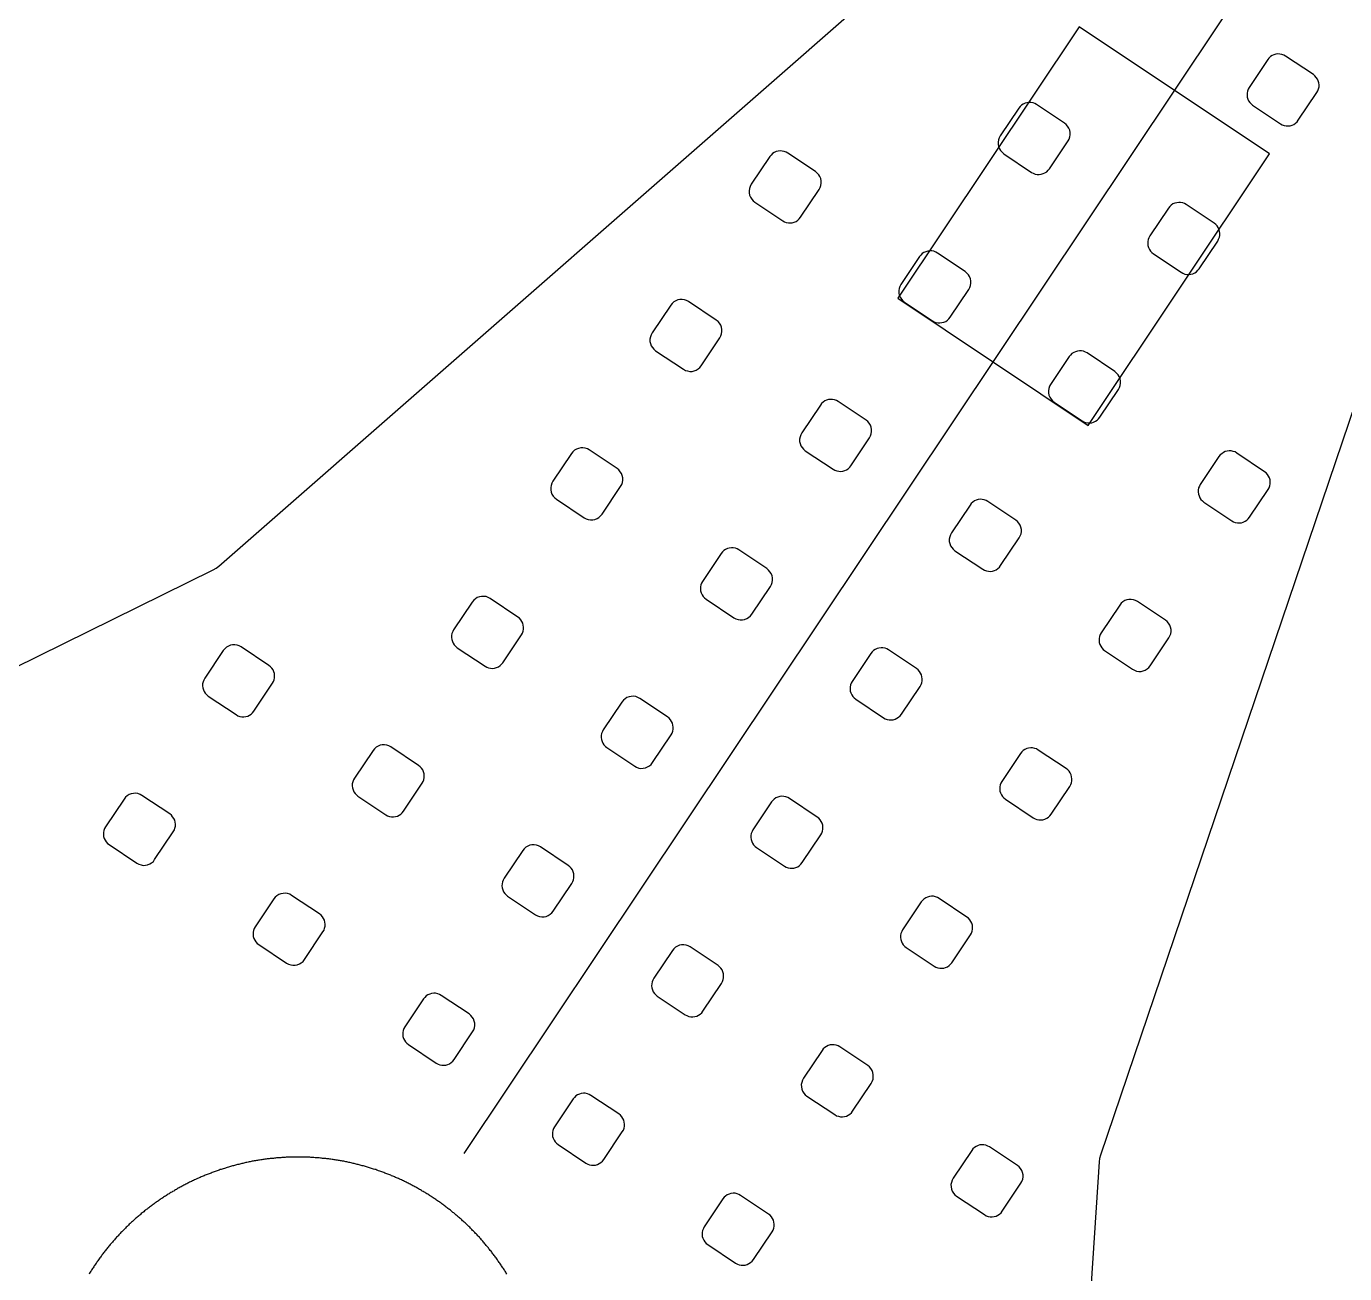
# Model space of a CAD drawing. Header units: millimetres. Extents: x -634 to 510, y -334 to 258.
# Drawn here: x -353 to -250.4, y 10 to 107 of the extents above; entities that cross this region are included whole.
import ezdxf

# ---------------------------------------------------------------- set-up
doc = ezdxf.new("R2010")
doc.units = ezdxf.units.MM
for name, color, linetype in [('LED_STRIP', 30, 'Continuous'), ('OUTLINE', 7, 'Continuous'), ('SENSOR_UNDER', 6, 'Continuous')]:
    doc.layers.add(name, color=color, linetype=linetype)

msp = doc.modelspace()

# ---------------------------------------------------------------- linework, layer by layer
at = {"layer": 'LED_STRIP'}
msp.add_lwpolyline([(-318.92, 19.33), (-166.75, 247.07)], dxfattribs=at)
at = {"layer": 'OUTLINE'}
for points in [[(-153.9, 241.83), (-245.77, 88.88), (-245.87, 88.69), (-245.95, 88.49), (-269.42, 19.19), (-269.49, 18.94), (-269.52, 18.68), (-272.5, -26.66), (-272.5, -26.92), (-272.46, -27.18), (-258.24, -98.94)], [(-379.17, 44.62), (-338.42, 64.72), (-338.2, 64.85), (-337.99, 65.01), (-282.95, 113.21)], [(-315.59, 9.95), (-315.64, 10.02), (-315.68, 10.09), (-315.72, 10.17), (-315.77, 10.24), (-315.81, 10.31), (-315.86, 10.38), (-315.9, 10.44), (-315.95, 10.51), (-316, 10.58), (-316.04, 10.65), (-316.09, 10.72), (-316.14, 10.79), (-316.18, 10.86), (-316.23, 10.93), (-316.28, 10.99), (-316.33, 11.06), (-316.38, 11.13), (-316.42, 11.2), (-316.47, 11.26), (-316.52, 11.33), (-316.57, 11.4), (-316.62, 11.46), (-316.67, 11.53), (-316.72, 11.6), (-316.77, 11.66), (-316.82, 11.73), (-316.88, 11.79), (-316.93, 11.86), (-316.98, 11.92), (-317.03, 11.99), (-317.08, 12.05), (-317.14, 12.12), (-317.19, 12.18), (-317.24, 12.25), (-317.3, 12.31), (-317.35, 12.37), (-317.4, 12.44), (-317.46, 12.5), (-317.51, 12.56), (-317.57, 12.62), (-317.62, 12.69), (-317.68, 12.75), (-317.73, 12.81), (-317.79, 12.87), (-317.85, 12.93), (-317.9, 12.99), (-317.96, 13.05), (-318.02, 13.11), (-318.07, 13.17), (-318.13, 13.23), (-318.19, 13.29), (-318.25, 13.35), (-318.31, 13.41), (-318.37, 13.47), (-318.42, 13.53), (-318.48, 13.59), (-318.54, 13.65), (-318.6, 13.7), (-318.66, 13.76), (-318.72, 13.82), (-318.78, 13.88), (-318.84, 13.93), (-318.9, 13.99), (-318.97, 14.05), (-319.03, 14.1), (-319.09, 14.16), (-319.15, 14.21), (-319.21, 14.27), (-319.28, 14.32), (-319.34, 14.38), (-319.4, 14.43), (-319.46, 14.49), (-319.53, 14.54), (-319.59, 14.59), (-319.65, 14.65), (-319.72, 14.7), (-319.78, 14.75), (-319.85, 14.8), (-319.91, 14.86), (-319.98, 14.91), (-320.04, 14.96), (-320.11, 15.01), (-320.17, 15.06), (-320.24, 15.11), (-320.31, 15.16), (-320.37, 15.21), (-320.44, 15.26), (-320.5, 15.31), (-320.57, 15.36), (-320.64, 15.41), (-320.71, 15.46), (-320.77, 15.51), (-320.84, 15.56), (-320.91, 15.6), (-320.98, 15.65), (-321.05, 15.7), (-321.11, 15.75), (-321.18, 15.79), (-321.25, 15.84), (-321.32, 15.89), (-321.39, 15.93), (-321.46, 15.98), (-321.53, 16.02), (-321.6, 16.07), (-321.67, 16.11), (-321.74, 16.16), (-321.81, 16.2), (-321.88, 16.24), (-321.95, 16.29), (-322.02, 16.33), (-322.1, 16.37), (-322.17, 16.41), (-322.24, 16.46), (-322.31, 16.5), (-322.38, 16.54), (-322.46, 16.58), (-322.53, 16.62), (-322.6, 16.66), (-322.67, 16.7), (-322.75, 16.74), (-322.82, 16.78), (-322.89, 16.82), (-322.97, 16.86), (-323.04, 16.9), (-323.11, 16.94), (-323.19, 16.97), (-323.26, 17.01), (-323.34, 17.05), (-323.41, 17.09), (-323.48, 17.12), (-323.56, 17.16), (-323.63, 17.19), (-323.71, 17.23), (-323.78, 17.27), (-323.86, 17.3), (-323.94, 17.33), (-324.01, 17.37), (-324.09, 17.4), (-324.16, 17.44), (-324.24, 17.47), (-324.32, 17.5), (-324.39, 17.54), (-324.47, 17.57), (-324.55, 17.6), (-324.62, 17.63), (-324.7, 17.66), (-324.78, 17.69), (-324.85, 17.72), (-324.93, 17.75), (-325.01, 17.78), (-325.09, 17.81), (-325.16, 17.84), (-325.24, 17.87), (-325.32, 17.9), (-325.4, 17.93), (-325.48, 17.96), (-325.56, 17.98), (-325.63, 18.01), (-325.71, 18.04), (-325.79, 18.07), (-325.87, 18.09), (-325.95, 18.12), (-326.03, 18.14), (-326.11, 18.17), (-326.19, 18.19), (-326.27, 18.22), (-326.35, 18.24), (-326.43, 18.27), (-326.51, 18.29), (-326.58, 18.31), (-326.66, 18.33), (-326.74, 18.36), (-326.83, 18.38), (-326.91, 18.4), (-326.99, 18.42), (-327.07, 18.44), (-327.15, 18.46), (-327.23, 18.48), (-327.31, 18.5), (-327.39, 18.52), (-327.47, 18.54), (-327.55, 18.56), (-327.63, 18.58), (-327.71, 18.6), (-327.79, 18.62), (-327.88, 18.63), (-327.96, 18.65), (-328.04, 18.67), (-328.12, 18.68), (-328.2, 18.7), (-328.28, 18.72), (-328.36, 18.73), (-328.45, 18.75), (-328.53, 18.76), (-328.61, 18.77), (-328.69, 18.79), (-328.77, 18.8), (-328.86, 18.82), (-328.94, 18.83), (-329.02, 18.84), (-329.1, 18.85), (-329.18, 18.86), (-329.27, 18.88), (-329.35, 18.89), (-329.43, 18.9), (-329.51, 18.91), (-329.6, 18.92), (-329.68, 18.93), (-329.76, 18.94), (-329.84, 18.95), (-329.93, 18.95), (-330.01, 18.96), (-330.09, 18.97), (-330.18, 18.98), (-330.26, 18.98), (-330.34, 18.99), (-330.42, 19), (-330.51, 19), (-330.59, 19.01), (-330.67, 19.01), (-330.76, 19.02), (-330.84, 19.02), (-330.92, 19.03), (-331, 19.03), (-331.09, 19.04), (-331.17, 19.04), (-331.25, 19.04), (-331.34, 19.04), (-331.42, 19.05), (-331.5, 19.05), (-331.59, 19.05), (-331.67, 19.05), (-331.75, 19.05), (-331.84, 19.05), (-331.92, 19.05), (-332, 19.05), (-332.09, 19.05), (-332.17, 19.05), (-332.25, 19.05), (-332.33, 19.04), (-332.42, 19.04), (-332.5, 19.04), (-332.58, 19.04), (-332.67, 19.03), (-332.75, 19.03), (-332.83, 19.02), (-332.92, 19.02), (-333, 19.01), (-333.08, 19.01), (-333.16, 19), (-333.25, 19), (-333.33, 18.99), (-333.41, 18.98), (-333.5, 18.98), (-333.58, 18.97), (-333.66, 18.96), (-333.74, 18.95), (-333.83, 18.95), (-333.91, 18.94), (-333.99, 18.93), (-334.07, 18.92), (-334.16, 18.91), (-334.24, 18.9), (-334.32, 18.89), (-334.4, 18.88), (-334.49, 18.86), (-334.57, 18.85), (-334.65, 18.84), (-334.73, 18.83), (-334.82, 18.82), (-334.9, 18.8), (-334.98, 18.79), (-335.06, 18.77), (-335.14, 18.76), (-335.23, 18.75), (-335.31, 18.73), (-335.39, 18.72), (-335.47, 18.7), (-335.55, 18.68), (-335.63, 18.67), (-335.72, 18.65), (-335.8, 18.63), (-335.88, 18.62), (-335.96, 18.6), (-336.04, 18.58), (-336.12, 18.56), (-336.2, 18.54), (-336.28, 18.52), (-336.36, 18.5), (-336.44, 18.48), (-336.53, 18.46), (-336.61, 18.44), (-336.69, 18.42), (-336.77, 18.4), (-336.85, 18.38), (-336.93, 18.36), (-337.01, 18.33), (-337.09, 18.31), (-337.17, 18.29), (-337.25, 18.27), (-337.33, 18.24), (-337.41, 18.22), (-337.48, 18.19), (-337.56, 18.17), (-337.64, 18.14), (-337.72, 18.12), (-337.8, 18.09), (-337.88, 18.07), (-337.96, 18.04), (-338.04, 18.01), (-338.12, 17.98), (-338.19, 17.96), (-338.27, 17.93), (-338.35, 17.9), (-338.43, 17.87), (-338.51, 17.84), (-338.59, 17.81), (-338.66, 17.78), (-338.74, 17.75), (-338.82, 17.72), (-338.89, 17.69), (-338.97, 17.66), (-339.05, 17.63), (-339.13, 17.6), (-339.2, 17.57), (-339.28, 17.54), (-339.36, 17.5), (-339.43, 17.47), (-339.51, 17.44), (-339.58, 17.4), (-339.66, 17.37), (-339.74, 17.33), (-339.81, 17.3), (-339.89, 17.27), (-339.96, 17.23), (-340.04, 17.19), (-340.11, 17.16), (-340.19, 17.12), (-340.26, 17.09), (-340.34, 17.05), (-340.41, 17.01), (-340.48, 16.97), (-340.56, 16.94), (-340.63, 16.9), (-340.71, 16.86), (-340.78, 16.82), (-340.85, 16.78), (-340.93, 16.74), (-341, 16.7), (-341.07, 16.66), (-341.14, 16.62), (-341.22, 16.58), (-341.29, 16.54), (-341.36, 16.5), (-341.43, 16.46), (-341.5, 16.41), (-341.58, 16.37), (-341.65, 16.33), (-341.72, 16.29), (-341.79, 16.24), (-341.86, 16.2), (-341.93, 16.16), (-342, 16.11), (-342.07, 16.07), (-342.14, 16.02), (-342.21, 15.98), (-342.28, 15.93), (-342.35, 15.89), (-342.42, 15.84), (-342.49, 15.79), (-342.56, 15.75), (-342.63, 15.7), (-342.69, 15.65), (-342.76, 15.6), (-342.83, 15.56), (-342.9, 15.51), (-342.97, 15.46), (-343.03, 15.41), (-343.1, 15.36), (-343.17, 15.31), (-343.23, 15.26), (-343.3, 15.21), (-343.37, 15.16), (-343.43, 15.11), (-343.5, 15.06), (-343.56, 15.01), (-343.63, 14.96), (-343.69, 14.91), (-343.76, 14.86), (-343.82, 14.8), (-343.89, 14.75), (-343.95, 14.7), (-344.02, 14.65), (-344.08, 14.59), (-344.14, 14.54), (-344.21, 14.49), (-344.27, 14.43), (-344.33, 14.38), (-344.4, 14.32), (-344.46, 14.27), (-344.52, 14.21), (-344.58, 14.16), (-344.64, 14.1), (-344.71, 14.05), (-344.77, 13.99), (-344.83, 13.93), (-344.89, 13.88), (-344.95, 13.82), (-345.01, 13.76), (-345.07, 13.7), (-345.13, 13.65), (-345.19, 13.59), (-345.25, 13.53), (-345.31, 13.47), (-345.36, 13.41), (-345.42, 13.35), (-345.48, 13.29), (-345.54, 13.23), (-345.6, 13.17), (-345.65, 13.11), (-345.71, 13.05), (-345.77, 12.99), (-345.82, 12.93), (-345.88, 12.87), (-345.94, 12.81), (-345.99, 12.75), (-346.05, 12.69), (-346.1, 12.62), (-346.16, 12.56), (-346.21, 12.5), (-346.27, 12.44), (-346.32, 12.37), (-346.38, 12.31), (-346.43, 12.25), (-346.48, 12.18), (-346.54, 12.12), (-346.59, 12.05), (-346.64, 11.99), (-346.69, 11.92), (-346.74, 11.86), (-346.8, 11.79), (-346.85, 11.73), (-346.9, 11.66), (-346.95, 11.6), (-347, 11.53), (-347.05, 11.46), (-347.1, 11.4), (-347.15, 11.33), (-347.2, 11.26), (-347.25, 11.2), (-347.3, 11.13), (-347.34, 11.06), (-347.39, 10.99), (-347.44, 10.93), (-347.49, 10.86), (-347.54, 10.79), (-347.58, 10.72), (-347.63, 10.65), (-347.68, 10.58), (-347.72, 10.51), (-347.77, 10.44), (-347.81, 10.38), (-347.86, 10.31), (-347.9, 10.24), (-347.95, 10.17), (-347.99, 10.09), (-348.04, 10.02), (-348.08, 9.95)]]:
    msp.add_lwpolyline(points, dxfattribs=at)
for points in [[(-258.03, 101.65), (-258.01, 101.49), (-257.97, 101.34), (-257.91, 101.2), (-257.82, 101.07), (-257.71, 100.96), (-257.59, 100.86), (-255.43, 99.41), (-255.29, 99.34), (-255.14, 99.28), (-254.99, 99.25), (-254.83, 99.25), (-254.68, 99.26), (-254.53, 99.31), (-254.38, 99.37), (-254.25, 99.46), (-254.14, 99.57), (-254.04, 99.69), (-252.6, 101.85), (-252.52, 101.99), (-252.46, 102.14), (-252.43, 102.29), (-252.43, 102.45), (-252.45, 102.6), (-252.49, 102.75), (-252.55, 102.9), (-252.64, 103.03), (-252.75, 103.14), (-252.87, 103.24), (-255.03, 104.68), (-255.17, 104.76), (-255.32, 104.81), (-255.47, 104.84), (-255.63, 104.85), (-255.78, 104.83), (-255.94, 104.79), (-256.08, 104.72), (-256.21, 104.64), (-256.32, 104.53), (-256.42, 104.41), (-257.86, 102.25), (-257.94, 102.11), (-258, 101.96), (-258.03, 101.81), (-258.03, 101.65)], [(-277.38, 97.81), (-277.35, 97.64), (-277.29, 97.48), (-277.2, 97.33), (-277.08, 97.2), (-276.95, 97.09), (-274.78, 95.64), (-274.65, 95.57), (-274.5, 95.51), (-274.35, 95.48), (-274.19, 95.48), (-274.03, 95.49), (-273.88, 95.54), (-273.74, 95.6), (-273.61, 95.69), (-273.49, 95.8), (-273.4, 95.92), (-271.95, 98.08), (-271.87, 98.23), (-271.81, 98.4), (-271.79, 98.57), (-271.79, 98.75), (-271.82, 98.92), (-271.89, 99.08), (-271.98, 99.23), (-272.09, 99.36), (-272.23, 99.47), (-274.39, 100.91), (-274.53, 100.99), (-274.67, 101.04), (-274.83, 101.07), (-274.99, 101.08), (-275.14, 101.06), (-275.29, 101.02), (-275.43, 100.95), (-275.56, 100.87), (-275.68, 100.76), (-275.78, 100.64), (-277.22, 98.48), (-277.31, 98.32), (-277.36, 98.16), (-277.39, 97.99), (-277.38, 97.81)], [(-296.75, 94.21), (-296.74, 94.04), (-296.71, 93.87), (-296.64, 93.71), (-296.55, 93.56), (-296.44, 93.43), (-296.3, 93.32), (-294.14, 91.87), (-294, 91.8), (-293.86, 91.74), (-293.7, 91.71), (-293.55, 91.71), (-293.39, 91.72), (-293.24, 91.77), (-293.1, 91.83), (-292.97, 91.92), (-292.85, 92.03), (-292.75, 92.15), (-291.31, 94.31), (-291.23, 94.46), (-291.17, 94.63), (-291.14, 94.8), (-291.15, 94.98), (-291.18, 95.15), (-291.24, 95.31), (-291.33, 95.46), (-291.45, 95.59), (-291.59, 95.7), (-293.75, 97.14), (-293.88, 97.22), (-294.03, 97.27), (-294.19, 97.3), (-294.34, 97.31), (-294.5, 97.29), (-294.65, 97.25), (-294.79, 97.18), (-294.92, 97.1), (-295.04, 96.99), (-295.13, 96.87), (-296.58, 94.71), (-296.66, 94.55), (-296.72, 94.39), (-296.75, 94.21)], [(-265.73, 89.95), (-265.69, 89.8), (-265.62, 89.65), (-265.54, 89.52), (-265.43, 89.41), (-265.31, 89.31), (-263.14, 87.87), (-263.01, 87.79), (-262.86, 87.73), (-262.71, 87.7), (-262.55, 87.7), (-262.39, 87.72), (-262.24, 87.76), (-262.1, 87.82), (-261.97, 87.91), (-261.85, 88.02), (-261.76, 88.14), (-260.31, 90.3), (-260.24, 90.44), (-260.18, 90.59), (-260.15, 90.74), (-260.14, 90.9), (-260.16, 91.05), (-260.21, 91.21), (-260.27, 91.35), (-260.36, 91.48), (-260.46, 91.59), (-260.59, 91.69), (-262.75, 93.13), (-262.89, 93.21), (-263.03, 93.27), (-263.19, 93.3), (-263.34, 93.3), (-263.5, 93.28), (-263.65, 93.24), (-263.79, 93.18), (-263.92, 93.09), (-264.04, 92.98), (-264.14, 92.86), (-265.58, 90.7), (-265.66, 90.56), (-265.71, 90.41), (-265.74, 90.26), (-265.75, 90.1), (-265.73, 89.95)], [(-285.1, 86.44), (-285.1, 86.26), (-285.07, 86.09), (-285, 85.93), (-284.91, 85.78), (-284.8, 85.65), (-284.66, 85.54), (-282.5, 84.1), (-282.36, 84.02), (-282.22, 83.96), (-282.06, 83.93), (-281.91, 83.93), (-281.75, 83.95), (-281.6, 83.99), (-281.46, 84.05), (-281.33, 84.14), (-281.21, 84.25), (-281.11, 84.37), (-279.67, 86.53), (-279.58, 86.69), (-279.53, 86.85), (-279.5, 87.02), (-279.51, 87.2), (-279.54, 87.37), (-279.6, 87.53), (-279.69, 87.68), (-279.81, 87.81), (-279.94, 87.92), (-282.11, 89.36), (-282.24, 89.44), (-282.39, 89.5), (-282.54, 89.53), (-282.7, 89.53), (-282.86, 89.51), (-283.01, 89.47), (-283.15, 89.41), (-283.28, 89.32), (-283.4, 89.21), (-283.49, 89.09), (-284.94, 86.93), (-285.02, 86.77), (-285.08, 86.61), (-285.1, 86.44)], [(-304.46, 82.49), (-304.42, 82.32), (-304.36, 82.16), (-304.27, 82.01), (-304.15, 81.88), (-304.02, 81.77), (-301.86, 80.33), (-301.7, 80.24), (-301.54, 80.19), (-301.37, 80.16), (-301.19, 80.16), (-301.02, 80.2), (-300.86, 80.26), (-300.71, 80.35), (-300.58, 80.47), (-300.47, 80.6), (-299.03, 82.76), (-298.94, 82.92), (-298.89, 83.08), (-298.86, 83.25), (-298.86, 83.43), (-298.9, 83.6), (-298.96, 83.76), (-299.05, 83.91), (-299.17, 84.04), (-299.3, 84.15), (-301.46, 85.59), (-301.62, 85.68), (-301.78, 85.73), (-301.95, 85.76), (-302.13, 85.76), (-302.3, 85.72), (-302.46, 85.66), (-302.61, 85.57), (-302.74, 85.45), (-302.85, 85.32), (-304.29, 83.16), (-304.38, 83), (-304.43, 82.84), (-304.46, 82.67), (-304.46, 82.49)], [(-273.46, 78.48), (-273.43, 78.31), (-273.36, 78.15), (-273.27, 78), (-273.16, 77.87), (-273.02, 77.76), (-270.86, 76.32), (-270.72, 76.24), (-270.58, 76.19), (-270.42, 76.16), (-270.26, 76.15), (-270.11, 76.17), (-269.96, 76.21), (-269.82, 76.28), (-269.69, 76.36), (-269.57, 76.47), (-269.47, 76.59), (-268.03, 78.76), (-267.94, 78.91), (-267.89, 79.07), (-267.86, 79.25), (-267.87, 79.42), (-267.9, 79.59), (-267.96, 79.75), (-268.05, 79.9), (-268.17, 80.03), (-268.3, 80.14), (-270.47, 81.59), (-270.6, 81.66), (-270.75, 81.72), (-270.9, 81.75), (-271.06, 81.75), (-271.22, 81.74), (-271.37, 81.69), (-271.51, 81.63), (-271.64, 81.54), (-271.76, 81.43), (-271.85, 81.31), (-273.3, 79.15), (-273.38, 79), (-273.44, 78.83), (-273.46, 78.66), (-273.46, 78.48)], [(-292.82, 74.89), (-292.82, 74.71), (-292.78, 74.54), (-292.72, 74.38), (-292.63, 74.23), (-292.51, 74.1), (-292.38, 73.99), (-290.22, 72.55), (-290.08, 72.47), (-289.93, 72.42), (-289.78, 72.39), (-289.62, 72.38), (-289.47, 72.4), (-289.31, 72.44), (-289.17, 72.51), (-289.04, 72.59), (-288.93, 72.7), (-288.83, 72.82), (-287.39, 74.99), (-287.3, 75.14), (-287.25, 75.3), (-287.22, 75.48), (-287.22, 75.65), (-287.26, 75.82), (-287.32, 75.98), (-287.41, 76.13), (-287.53, 76.26), (-287.66, 76.37), (-289.82, 77.82), (-289.96, 77.89), (-290.11, 77.95), (-290.26, 77.98), (-290.42, 77.98), (-290.57, 77.97), (-290.72, 77.92), (-290.87, 77.86), (-291, 77.77), (-291.11, 77.66), (-291.21, 77.54), (-292.65, 75.38), (-292.74, 75.23), (-292.79, 75.06), (-292.82, 74.89)], [(-312.18, 71.12), (-312.17, 70.94), (-312.14, 70.77), (-312.08, 70.61), (-311.99, 70.46), (-311.87, 70.33), (-311.74, 70.22), (-309.57, 68.78), (-309.42, 68.69), (-309.26, 68.64), (-309.08, 68.61), (-308.91, 68.61), (-308.74, 68.65), (-308.58, 68.71), (-308.43, 68.8), (-308.3, 68.92), (-308.19, 69.05), (-306.74, 71.21), (-306.66, 71.37), (-306.6, 71.53), (-306.58, 71.71), (-306.58, 71.88), (-306.61, 72.05), (-306.68, 72.21), (-306.77, 72.36), (-306.88, 72.49), (-307.02, 72.6), (-309.18, 74.05), (-309.33, 74.13), (-309.5, 74.19), (-309.67, 74.21), (-309.84, 74.21), (-310.02, 74.17), (-310.18, 74.11), (-310.33, 74.02), (-310.46, 73.91), (-310.57, 73.77), (-312.01, 71.61), (-312.1, 71.46), (-312.15, 71.29), (-312.18, 71.12)], [(-261.82, 70.78), (-261.81, 70.62), (-261.76, 70.47), (-261.7, 70.33), (-261.61, 70.2), (-261.5, 70.08), (-261.38, 69.98), (-259.22, 68.54), (-259.08, 68.46), (-258.94, 68.41), (-258.78, 68.38), (-258.62, 68.37), (-258.47, 68.39), (-258.32, 68.43), (-258.18, 68.5), (-258.04, 68.59), (-257.93, 68.69), (-257.83, 68.82), (-256.39, 70.98), (-256.31, 71.11), (-256.26, 71.26), (-256.23, 71.42), (-256.22, 71.57), (-256.24, 71.73), (-256.28, 71.88), (-256.35, 72.02), (-256.43, 72.15), (-256.54, 72.27), (-256.66, 72.36), (-258.83, 73.81), (-258.96, 73.89), (-259.11, 73.94), (-259.26, 73.97), (-259.42, 73.98), (-259.58, 73.96), (-259.73, 73.92), (-259.87, 73.85), (-260, 73.76), (-260.12, 73.66), (-260.21, 73.53), (-261.66, 71.37), (-261.73, 71.23), (-261.79, 71.09), (-261.82, 70.93), (-261.82, 70.78)], [(-281.18, 67.11), (-281.18, 66.94), (-281.14, 66.77), (-281.08, 66.6), (-280.99, 66.45), (-280.87, 66.32), (-280.74, 66.21), (-278.58, 64.77), (-278.44, 64.69), (-278.29, 64.64), (-278.14, 64.61), (-277.98, 64.6), (-277.83, 64.62), (-277.67, 64.66), (-277.53, 64.73), (-277.4, 64.82), (-277.29, 64.92), (-277.19, 65.05), (-275.74, 67.21), (-275.66, 67.36), (-275.6, 67.52), (-275.58, 67.7), (-275.58, 67.87), (-275.62, 68.04), (-275.68, 68.2), (-275.77, 68.35), (-275.88, 68.49), (-276.02, 68.59), (-278.18, 70.04), (-278.32, 70.12), (-278.47, 70.17), (-278.62, 70.2), (-278.78, 70.21), (-278.93, 70.19), (-279.08, 70.15), (-279.23, 70.08), (-279.36, 69.99), (-279.47, 69.89), (-279.57, 69.76), (-281.01, 67.6), (-281.1, 67.45), (-281.15, 67.28), (-281.18, 67.11)], [(-300.52, 63.08), (-300.48, 62.93), (-300.41, 62.79), (-300.32, 62.66), (-300.22, 62.54), (-300.09, 62.44), (-297.93, 61), (-297.78, 60.92), (-297.61, 60.86), (-297.44, 60.83), (-297.27, 60.84), (-297.1, 60.87), (-296.94, 60.93), (-296.79, 61.02), (-296.65, 61.14), (-296.55, 61.28), (-295.1, 63.44), (-295.02, 63.59), (-294.96, 63.75), (-294.93, 63.93), (-294.94, 64.1), (-294.97, 64.27), (-295.04, 64.43), (-295.13, 64.58), (-295.24, 64.71), (-295.38, 64.82), (-297.54, 66.27), (-297.68, 66.35), (-297.82, 66.4), (-297.98, 66.43), (-298.13, 66.44), (-298.29, 66.42), (-298.44, 66.38), (-298.58, 66.31), (-298.71, 66.22), (-298.83, 66.12), (-298.93, 65.99), (-300.37, 63.83), (-300.45, 63.69), (-300.5, 63.55), (-300.53, 63.39), (-300.54, 63.24), (-300.52, 63.08)], [(-319.88, 59.31), (-319.83, 59.16), (-319.77, 59.02), (-319.68, 58.89), (-319.57, 58.77), (-319.45, 58.67), (-317.29, 57.23), (-317.15, 57.15), (-317.01, 57.1), (-316.85, 57.07), (-316.69, 57.06), (-316.54, 57.08), (-316.39, 57.12), (-316.25, 57.19), (-316.12, 57.28), (-316, 57.38), (-315.9, 57.5), (-314.46, 59.67), (-314.38, 59.8), (-314.33, 59.95), (-314.3, 60.1), (-314.29, 60.26), (-314.31, 60.42), (-314.35, 60.57), (-314.42, 60.71), (-314.5, 60.84), (-314.61, 60.96), (-314.73, 61.05), (-316.9, 62.5), (-317.05, 62.58), (-317.21, 62.64), (-317.39, 62.66), (-317.56, 62.66), (-317.73, 62.63), (-317.89, 62.56), (-318.04, 62.47), (-318.17, 62.36), (-318.28, 62.22), (-319.73, 60.06), (-319.8, 59.92), (-319.86, 59.78), (-319.89, 59.62), (-319.9, 59.47), (-319.88, 59.31)], [(-269.52, 59.07), (-269.48, 58.92), (-269.41, 58.78), (-269.33, 58.65), (-269.22, 58.53), (-269.1, 58.44), (-266.94, 56.99), (-266.78, 56.91), (-266.62, 56.85), (-266.45, 56.82), (-266.27, 56.83), (-266.1, 56.86), (-265.94, 56.93), (-265.79, 57.02), (-265.66, 57.13), (-265.55, 57.27), (-264.1, 59.43), (-264.02, 59.58), (-263.96, 59.75), (-263.94, 59.92), (-263.94, 60.09), (-263.98, 60.26), (-264.04, 60.43), (-264.13, 60.58), (-264.24, 60.71), (-264.38, 60.82), (-266.54, 62.26), (-266.69, 62.34), (-266.86, 62.4), (-267.03, 62.43), (-267.21, 62.42), (-267.38, 62.39), (-267.54, 62.33), (-267.69, 62.24), (-267.82, 62.12), (-267.93, 61.98), (-269.37, 59.82), (-269.45, 59.69), (-269.5, 59.54), (-269.53, 59.38), (-269.54, 59.23), (-269.52, 59.07)], [(-339.25, 55.7), (-339.23, 55.54), (-339.19, 55.39), (-339.13, 55.25), (-339.04, 55.12), (-338.93, 55), (-338.81, 54.9), (-336.65, 53.46), (-336.51, 53.38), (-336.36, 53.33), (-336.21, 53.3), (-336.05, 53.29), (-335.9, 53.31), (-335.74, 53.35), (-335.6, 53.42), (-335.47, 53.5), (-335.36, 53.61), (-335.26, 53.73), (-333.81, 55.9), (-333.74, 56.03), (-333.68, 56.18), (-333.65, 56.33), (-333.65, 56.49), (-333.67, 56.65), (-333.71, 56.8), (-333.77, 56.94), (-333.86, 57.07), (-333.97, 57.19), (-334.09, 57.28), (-336.25, 58.73), (-336.41, 58.81), (-336.57, 58.87), (-336.74, 58.89), (-336.92, 58.89), (-337.09, 58.86), (-337.25, 58.79), (-337.4, 58.7), (-337.53, 58.59), (-337.64, 58.45), (-339.08, 56.29), (-339.16, 56.15), (-339.22, 56.01), (-339.25, 55.85), (-339.25, 55.7)], [(-288.88, 55.3), (-288.84, 55.15), (-288.77, 55.01), (-288.68, 54.88), (-288.58, 54.76), (-288.45, 54.67), (-286.29, 53.22), (-286.16, 53.14), (-286.01, 53.09), (-285.85, 53.06), (-285.7, 53.05), (-285.54, 53.07), (-285.39, 53.11), (-285.25, 53.18), (-285.12, 53.27), (-285, 53.37), (-284.91, 53.5), (-283.46, 55.66), (-283.38, 55.8), (-283.33, 55.94), (-283.3, 56.1), (-283.29, 56.25), (-283.31, 56.41), (-283.35, 56.56), (-283.42, 56.7), (-283.51, 56.83), (-283.61, 56.95), (-283.74, 57.05), (-285.9, 58.49), (-286.04, 58.57), (-286.18, 58.62), (-286.34, 58.65), (-286.49, 58.66), (-286.65, 58.64), (-286.8, 58.6), (-286.94, 58.53), (-287.07, 58.44), (-287.19, 58.34), (-287.29, 58.21), (-288.73, 56.05), (-288.81, 55.92), (-288.86, 55.77), (-288.89, 55.61), (-288.9, 55.46), (-288.88, 55.3)], [(-308.25, 51.69), (-308.24, 51.53), (-308.19, 51.38), (-308.13, 51.24), (-308.04, 51.11), (-307.93, 50.99), (-307.81, 50.9), (-305.65, 49.45), (-305.5, 49.37), (-305.33, 49.31), (-305.16, 49.28), (-304.98, 49.29), (-304.81, 49.32), (-304.65, 49.39), (-304.5, 49.48), (-304.37, 49.59), (-304.26, 49.73), (-302.82, 51.89), (-302.74, 52.03), (-302.69, 52.17), (-302.66, 52.33), (-302.65, 52.48), (-302.67, 52.64), (-302.71, 52.79), (-302.78, 52.93), (-302.86, 53.06), (-302.97, 53.18), (-303.09, 53.28), (-305.26, 54.72), (-305.41, 54.8), (-305.57, 54.86), (-305.75, 54.89), (-305.92, 54.88), (-306.09, 54.85), (-306.25, 54.79), (-306.4, 54.7), (-306.53, 54.58), (-306.64, 54.44), (-308.09, 52.28), (-308.16, 52.15), (-308.22, 52), (-308.25, 51.84), (-308.25, 51.69)], [(-327.61, 47.92), (-327.59, 47.76), (-327.55, 47.61), (-327.48, 47.47), (-327.4, 47.34), (-327.29, 47.22), (-327.17, 47.13), (-325.01, 45.68), (-324.87, 45.6), (-324.72, 45.55), (-324.57, 45.52), (-324.41, 45.51), (-324.26, 45.53), (-324.1, 45.57), (-323.96, 45.64), (-323.83, 45.73), (-323.72, 45.83), (-323.62, 45.96), (-322.17, 48.12), (-322.1, 48.26), (-322.04, 48.4), (-322.01, 48.56), (-322.01, 48.71), (-322.03, 48.87), (-322.07, 49.02), (-322.13, 49.16), (-322.22, 49.29), (-322.33, 49.41), (-322.45, 49.51), (-324.61, 50.95), (-324.76, 51.03), (-324.93, 51.09), (-325.1, 51.12), (-325.28, 51.11), (-325.45, 51.08), (-325.61, 51.02), (-325.76, 50.92), (-325.89, 50.81), (-326, 50.67), (-327.44, 48.51), (-327.52, 48.38), (-327.57, 48.23), (-327.61, 48.07), (-327.61, 47.92)], [(-277.26, 47.68), (-277.24, 47.52), (-277.2, 47.37), (-277.13, 47.23), (-277.04, 47.1), (-276.94, 46.98), (-276.81, 46.89), (-274.65, 45.44), (-274.51, 45.37), (-274.37, 45.31), (-274.21, 45.28), (-274.06, 45.28), (-273.9, 45.29), (-273.75, 45.34), (-273.61, 45.4), (-273.48, 45.49), (-273.36, 45.6), (-273.26, 45.72), (-271.82, 47.88), (-271.74, 48.02), (-271.69, 48.17), (-271.66, 48.32), (-271.65, 48.48), (-271.67, 48.63), (-271.71, 48.78), (-271.78, 48.93), (-271.87, 49.06), (-271.97, 49.17), (-272.1, 49.27), (-274.26, 50.71), (-274.39, 50.79), (-274.54, 50.84), (-274.7, 50.87), (-274.85, 50.88), (-275.01, 50.86), (-275.16, 50.82), (-275.3, 50.75), (-275.43, 50.67), (-275.55, 50.56), (-275.64, 50.44), (-277.09, 48.27), (-277.17, 48.14), (-277.22, 47.99), (-277.25, 47.84), (-277.26, 47.68)], [(-346.95, 43.99), (-346.91, 43.84), (-346.84, 43.7), (-346.75, 43.57), (-346.65, 43.45), (-346.52, 43.36), (-344.36, 41.91), (-344.21, 41.83), (-344.04, 41.77), (-343.87, 41.74), (-343.7, 41.75), (-343.53, 41.78), (-343.36, 41.85), (-343.22, 41.94), (-343.08, 42.05), (-342.98, 42.19), (-341.53, 44.35), (-341.45, 44.49), (-341.4, 44.63), (-341.37, 44.79), (-341.36, 44.94), (-341.38, 45.1), (-341.42, 45.25), (-341.49, 45.39), (-341.58, 45.52), (-341.68, 45.64), (-341.81, 45.74), (-343.97, 47.18), (-344.12, 47.26), (-344.29, 47.32), (-344.46, 47.35), (-344.63, 47.34), (-344.8, 47.31), (-344.97, 47.25), (-345.12, 47.15), (-345.25, 47.04), (-345.36, 46.9), (-346.8, 44.74), (-346.88, 44.61), (-346.93, 44.46), (-346.96, 44.3), (-346.97, 44.15), (-346.95, 43.99)], [(-296.61, 43.91), (-296.6, 43.75), (-296.55, 43.6), (-296.49, 43.46), (-296.4, 43.33), (-296.29, 43.21), (-296.17, 43.12), (-294.01, 41.67), (-293.87, 41.6), (-293.72, 41.54), (-293.57, 41.51), (-293.41, 41.51), (-293.26, 41.52), (-293.11, 41.57), (-292.96, 41.63), (-292.83, 41.72), (-292.72, 41.83), (-292.62, 41.95), (-291.18, 44.11), (-291.1, 44.25), (-291.05, 44.39), (-291.02, 44.55), (-291.01, 44.71), (-291.03, 44.86), (-291.07, 45.01), (-291.14, 45.15), (-291.22, 45.29), (-291.33, 45.4), (-291.45, 45.5), (-293.61, 46.94), (-293.75, 47.02), (-293.9, 47.07), (-294.05, 47.1), (-294.21, 47.11), (-294.37, 47.09), (-294.52, 47.05), (-294.66, 46.98), (-294.79, 46.9), (-294.9, 46.79), (-295, 46.67), (-296.45, 44.5), (-296.52, 44.37), (-296.58, 44.22), (-296.61, 44.07), (-296.61, 43.91)], [(-315.95, 39.98), (-315.91, 39.83), (-315.84, 39.69), (-315.76, 39.56), (-315.65, 39.44), (-315.53, 39.35), (-313.37, 37.9), (-313.21, 37.82), (-313.05, 37.76), (-312.88, 37.74), (-312.7, 37.74), (-312.53, 37.77), (-312.37, 37.84), (-312.22, 37.93), (-312.09, 38.04), (-311.98, 38.18), (-310.53, 40.34), (-310.46, 40.48), (-310.4, 40.62), (-310.37, 40.78), (-310.37, 40.94), (-310.38, 41.09), (-310.43, 41.24), (-310.49, 41.38), (-310.58, 41.52), (-310.69, 41.63), (-310.81, 41.73), (-312.97, 43.17), (-313.12, 43.26), (-313.29, 43.31), (-313.46, 43.34), (-313.64, 43.33), (-313.81, 43.3), (-313.97, 43.24), (-314.12, 43.15), (-314.25, 43.03), (-314.36, 42.9), (-315.8, 40.73), (-315.88, 40.6), (-315.93, 40.45), (-315.96, 40.3), (-315.97, 40.14), (-315.95, 39.98)], [(-335.33, 36.37), (-335.31, 36.21), (-335.27, 36.06), (-335.2, 35.92), (-335.11, 35.79), (-335.01, 35.67), (-334.88, 35.58), (-332.72, 34.13), (-332.57, 34.05), (-332.4, 33.99), (-332.23, 33.97), (-332.06, 33.97), (-331.89, 34), (-331.72, 34.07), (-331.58, 34.16), (-331.44, 34.27), (-331.34, 34.41), (-329.89, 36.57), (-329.81, 36.71), (-329.76, 36.85), (-329.73, 37.01), (-329.72, 37.17), (-329.74, 37.32), (-329.78, 37.47), (-329.85, 37.61), (-329.94, 37.74), (-330.04, 37.86), (-330.17, 37.96), (-332.33, 39.4), (-332.48, 39.49), (-332.65, 39.54), (-332.82, 39.57), (-332.99, 39.56), (-333.16, 39.53), (-333.33, 39.47), (-333.48, 39.38), (-333.61, 39.26), (-333.72, 39.13), (-335.16, 36.96), (-335.24, 36.83), (-335.29, 36.68), (-335.32, 36.53), (-335.33, 36.37)], [(-284.96, 35.98), (-284.91, 35.82), (-284.85, 35.68), (-284.76, 35.55), (-284.65, 35.44), (-284.53, 35.34), (-282.37, 33.9), (-282.23, 33.82), (-282.08, 33.76), (-281.93, 33.73), (-281.77, 33.73), (-281.62, 33.75), (-281.47, 33.79), (-281.32, 33.85), (-281.19, 33.94), (-281.08, 34.05), (-280.98, 34.17), (-279.54, 36.33), (-279.46, 36.47), (-279.41, 36.62), (-279.37, 36.77), (-279.37, 36.93), (-279.39, 37.08), (-279.43, 37.23), (-279.5, 37.38), (-279.58, 37.51), (-279.69, 37.62), (-279.81, 37.72), (-281.97, 39.16), (-282.11, 39.24), (-282.26, 39.3), (-282.41, 39.33), (-282.57, 39.33), (-282.72, 39.31), (-282.88, 39.27), (-283.02, 39.21), (-283.15, 39.12), (-283.26, 39.01), (-283.36, 38.89), (-284.81, 36.73), (-284.88, 36.59), (-284.94, 36.44), (-284.97, 36.29), (-284.97, 36.13), (-284.96, 35.98)], [(-304.31, 32.21), (-304.27, 32.05), (-304.2, 31.91), (-304.12, 31.78), (-304.01, 31.67), (-303.89, 31.57), (-301.72, 30.12), (-301.59, 30.05), (-301.44, 29.99), (-301.29, 29.96), (-301.13, 29.96), (-300.97, 29.98), (-300.82, 30.02), (-300.68, 30.08), (-300.55, 30.17), (-300.43, 30.28), (-300.34, 30.4), (-298.89, 32.56), (-298.82, 32.7), (-298.76, 32.85), (-298.73, 33), (-298.73, 33.16), (-298.74, 33.31), (-298.79, 33.46), (-298.85, 33.61), (-298.94, 33.74), (-299.05, 33.85), (-299.17, 33.95), (-301.33, 35.39), (-301.48, 35.48), (-301.65, 35.53), (-301.82, 35.56), (-302, 35.56), (-302.17, 35.52), (-302.33, 35.46), (-302.48, 35.37), (-302.61, 35.25), (-302.72, 35.12), (-304.16, 32.96), (-304.24, 32.82), (-304.29, 32.67), (-304.32, 32.52), (-304.33, 32.36), (-304.31, 32.21)], [(-323.69, 28.59), (-323.67, 28.44), (-323.63, 28.28), (-323.56, 28.14), (-323.47, 28.01), (-323.37, 27.9), (-323.24, 27.8), (-321.08, 26.35), (-320.94, 26.28), (-320.8, 26.22), (-320.64, 26.19), (-320.49, 26.19), (-320.33, 26.21), (-320.18, 26.25), (-320.04, 26.31), (-319.91, 26.4), (-319.79, 26.51), (-319.69, 26.63), (-318.25, 28.79), (-318.17, 28.95), (-318.11, 29.11), (-318.08, 29.28), (-318.09, 29.46), (-318.12, 29.63), (-318.18, 29.79), (-318.28, 29.94), (-318.39, 30.07), (-318.53, 30.18), (-320.69, 31.62), (-320.82, 31.7), (-320.97, 31.75), (-321.13, 31.79), (-321.28, 31.79), (-321.44, 31.77), (-321.59, 31.73), (-321.73, 31.66), (-321.86, 31.58), (-321.98, 31.47), (-322.07, 31.35), (-323.52, 29.19), (-323.6, 29.05), (-323.65, 28.9), (-323.68, 28.75), (-323.69, 28.59)], [(-292.69, 24.69), (-292.68, 24.51), (-292.65, 24.34), (-292.59, 24.18), (-292.5, 24.03), (-292.38, 23.9), (-292.25, 23.79), (-290.08, 22.35), (-289.95, 22.27), (-289.8, 22.22), (-289.65, 22.19), (-289.49, 22.18), (-289.33, 22.2), (-289.18, 22.24), (-289.04, 22.31), (-288.91, 22.39), (-288.79, 22.5), (-288.7, 22.62), (-287.25, 24.78), (-287.17, 24.94), (-287.11, 25.1), (-287.09, 25.27), (-287.09, 25.45), (-287.12, 25.62), (-287.19, 25.78), (-287.28, 25.93), (-287.39, 26.06), (-287.53, 26.17), (-289.69, 27.62), (-289.83, 27.69), (-289.97, 27.75), (-290.13, 27.78), (-290.29, 27.78), (-290.44, 27.77), (-290.59, 27.72), (-290.73, 27.66), (-290.87, 27.57), (-290.98, 27.46), (-291.08, 27.34), (-292.52, 25.18), (-292.61, 25.03), (-292.66, 24.86), (-292.69, 24.69)], [(-312.05, 20.81), (-312.03, 20.66), (-311.99, 20.51), (-311.92, 20.36), (-311.83, 20.23), (-311.73, 20.12), (-311.6, 20.02), (-309.44, 18.58), (-309.3, 18.5), (-309.16, 18.45), (-309, 18.42), (-308.85, 18.41), (-308.69, 18.43), (-308.54, 18.47), (-308.4, 18.54), (-308.27, 18.62), (-308.15, 18.73), (-308.05, 18.85), (-306.61, 21.01), (-306.53, 21.15), (-306.48, 21.3), (-306.45, 21.45), (-306.44, 21.61), (-306.46, 21.76), (-306.5, 21.92), (-306.57, 22.06), (-306.66, 22.19), (-306.76, 22.3), (-306.89, 22.4), (-309.05, 23.85), (-309.18, 23.92), (-309.33, 23.98), (-309.49, 24.01), (-309.64, 24.01), (-309.8, 24), (-309.95, 23.95), (-310.09, 23.89), (-310.22, 23.8), (-310.34, 23.69), (-310.43, 23.57), (-311.88, 21.41), (-311.96, 21.27), (-312.01, 21.12), (-312.04, 20.97), (-312.05, 20.81)], [(-281.05, 16.91), (-281.04, 16.74), (-281.01, 16.56), (-280.95, 16.4), (-280.86, 16.25), (-280.74, 16.12), (-280.61, 16.01), (-278.44, 14.57), (-278.31, 14.49), (-278.16, 14.44), (-278.01, 14.41), (-277.85, 14.4), (-277.69, 14.42), (-277.54, 14.46), (-277.4, 14.53), (-277.27, 14.61), (-277.15, 14.72), (-277.06, 14.84), (-275.61, 17.01), (-275.53, 17.16), (-275.47, 17.32), (-275.45, 17.5), (-275.45, 17.67), (-275.48, 17.84), (-275.55, 18), (-275.64, 18.15), (-275.75, 18.28), (-275.89, 18.39), (-278.05, 19.84), (-278.19, 19.91), (-278.33, 19.97), (-278.49, 20), (-278.64, 20.01), (-278.8, 19.99), (-278.95, 19.94), (-279.09, 19.88), (-279.22, 19.79), (-279.34, 19.69), (-279.44, 19.56), (-280.88, 17.4), (-280.97, 17.25), (-281.02, 17.08), (-281.05, 16.91)], [(-300.39, 12.88), (-300.34, 12.73), (-300.28, 12.59), (-300.19, 12.46), (-300.09, 12.34), (-299.96, 12.24), (-297.8, 10.8), (-297.66, 10.72), (-297.52, 10.67), (-297.36, 10.64), (-297.21, 10.63), (-297.05, 10.65), (-296.9, 10.69), (-296.76, 10.76), (-296.63, 10.84), (-296.51, 10.95), (-296.41, 11.07), (-294.97, 13.24), (-294.89, 13.37), (-294.84, 13.52), (-294.81, 13.67), (-294.8, 13.83), (-294.82, 13.99), (-294.86, 14.14), (-294.93, 14.28), (-295.02, 14.41), (-295.12, 14.53), (-295.24, 14.62), (-297.41, 16.07), (-297.54, 16.14), (-297.69, 16.2), (-297.84, 16.23), (-298, 16.24), (-298.16, 16.22), (-298.31, 16.17), (-298.45, 16.11), (-298.58, 16.02), (-298.7, 15.92), (-298.79, 15.79), (-300.24, 13.63), (-300.31, 13.49), (-300.37, 13.35), (-300.4, 13.19), (-300.41, 13.04), (-300.39, 12.88)]]:
    msp.add_lwpolyline(points, close=True, dxfattribs=at)
at = {"layer": 'SENSOR_UNDER'}
msp.add_lwpolyline([(-256.27, 97.08), (-271.07, 106.97), (-285.18, 85.85), (-270.38, 75.96), (-256.27, 97.08)], close=True, dxfattribs=at)

doc.saveas('drawing.dxf')
